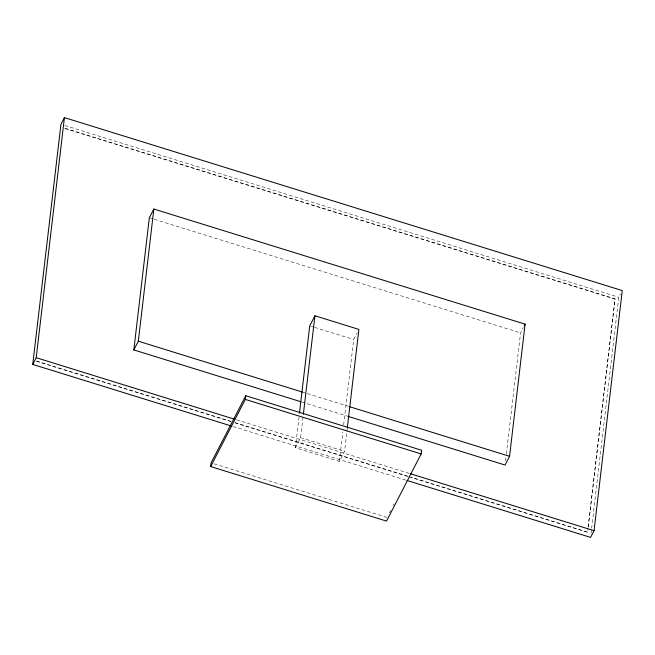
<?xml version="1.0" encoding="UTF-8"?>
<svg xmlns="http://www.w3.org/2000/svg" width="655" height="655" viewBox="0 0 655 655"><rect width="100%" height="100%" fill="white"/><g stroke="black" fill="none" stroke-linecap="round" stroke-linejoin="round"><path stroke-width="0.49" stroke-dasharray="3.27 2.46" d="M230.961 421.632L36.549 361.347L36.926 359.046M347.314 427.936L344.563 451.303L339.372 461.374L295.405 447.742L298.991 417.268M295.405 447.742L300.604 437.671L303.232 415.319M339.372 461.374L342.827 431.915M343.67 424.808L353.692 339.486L357.155 332.773M505.537 461.005L506.241 454.947M506.364 453.94L520.586 332.871L523.288 327.631M408.761 476.766L587.543 532.204L588.018 528.143M588.133 527.136L615.061 298.803L65.05 128.249M588.272 526.866L615.061 298.803M591.056 533.342L591.53 529.289M591.653 528.282L618.787 297.296L620.514 293.939M389.291 512.873L390.699 510.147M393.041 505.611L393.974 503.801M587.543 532.204L410.857 477.102M64.861 125.531L618.787 297.296M64.91 128.519L614.922 299.073M150.331 218.058L153.262 218.966M154.236 219.269L520.586 332.871M310.707 326.157L313.639 327.066M314.613 327.369L353.692 339.486M302.454 392.091L306.36 393.303M307.334 393.606L348.37 406.329M301.857 402.031L346.798 415.966M300.604 437.671L344.563 451.303M236.488 419.806L409.4 473.426M36.688 361.077L231.1 421.361M235.006 422.573L409.874 476.799M234.867 422.843L407.787 476.463M233.024 426.52L405.936 480.14M214.038 463.789L386.958 517.409"/><path stroke-width="0.98" d="M231.068 425.914L32.75 364.426L60.956 124.319L64.419 117.605L622.25 290.574L594.044 530.681L590.581 537.395L406.919 480.442M32.75 364.426L36.213 357.704L64.419 117.605M300.882 401.728L133.825 349.926L149.348 217.755L153.851 209.027L525.089 324.143L509.565 456.306L505.062 465.042L347.772 416.269M133.825 349.926L138.328 341.198L153.851 209.027M210.673 466.557L211.106 462.88L245.748 395.735L421.599 450.255L421.165 453.931L386.524 521.085L210.673 466.557L245.314 399.403L245.748 395.735M299.466 413.207L309.725 325.854L314.924 315.776L358.883 329.408L347.428 426.921M303.347 414.304L314.924 315.776M524.188 325.887L525.089 324.143M138.328 341.198L302.454 392.091M349.344 406.632L509.565 456.306M245.314 399.403L421.165 453.931M36.213 357.704L234.531 419.2M410.382 473.729L594.044 530.681"/></g></svg>
